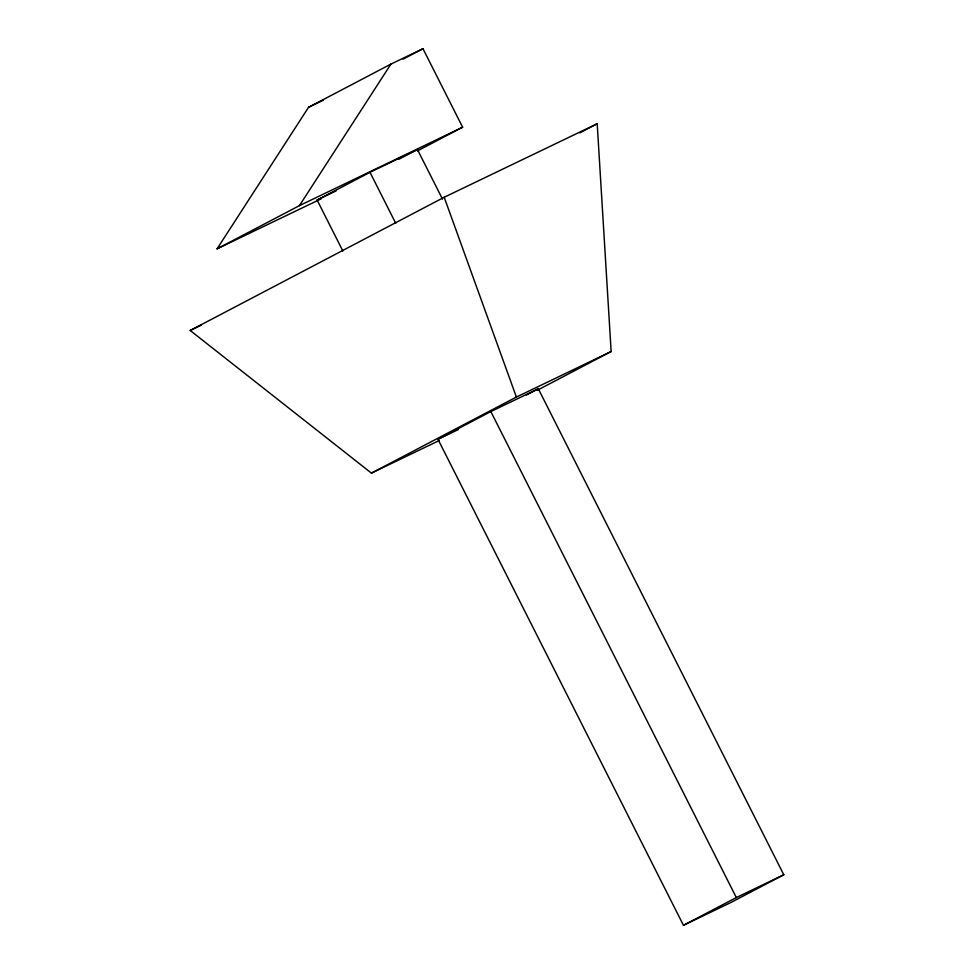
<?xml version="1.0" encoding="UTF-8"?>
<svg xmlns="http://www.w3.org/2000/svg" width="974" height="974" viewBox="0 0 974 974"><rect width="100%" height="100%" fill="white"/><g stroke="black" fill="none" stroke-linecap="round" stroke-linejoin="round"><path stroke-width="1.46" d="M321.298 198.757L217.08 248.833L308.551 107.31L390.915 64.101L422.972 48.7L462.626 127.204L417.456 150.897M217.08 248.833L299.444 205.624L390.915 64.101M403.041 59.158L422.972 48.7M342.872 251.036L317.11 200.047L369.986 172.301L417.432 149.509L442.513 199.159M398.926 159.212L417.432 149.509M439.104 440.589L371.423 473.108L190.21 330.49L444.193 197.259L597.196 123.735L611.148 351.529L537.319 390.257M579.725 132.89L597.196 123.735M371.423 473.108L516.39 397.063L611.148 351.529M437.971 439.298L490.835 411.564L538.293 388.76L783.79 874.762L730.914 902.496L683.456 925.3L437.971 439.298L458.304 429.534M526.398 395.006L538.293 388.76M683.456 925.3L736.332 897.565L783.79 874.762M308.551 107.31L323.234 100.249M299.444 205.624L462.626 127.204M317.11 200.047L336.091 190.928M190.21 330.49L201.143 325.243M369.986 172.301L395.736 223.302M490.835 411.564L736.332 897.565M444.193 197.259L516.39 397.063"/></g></svg>
